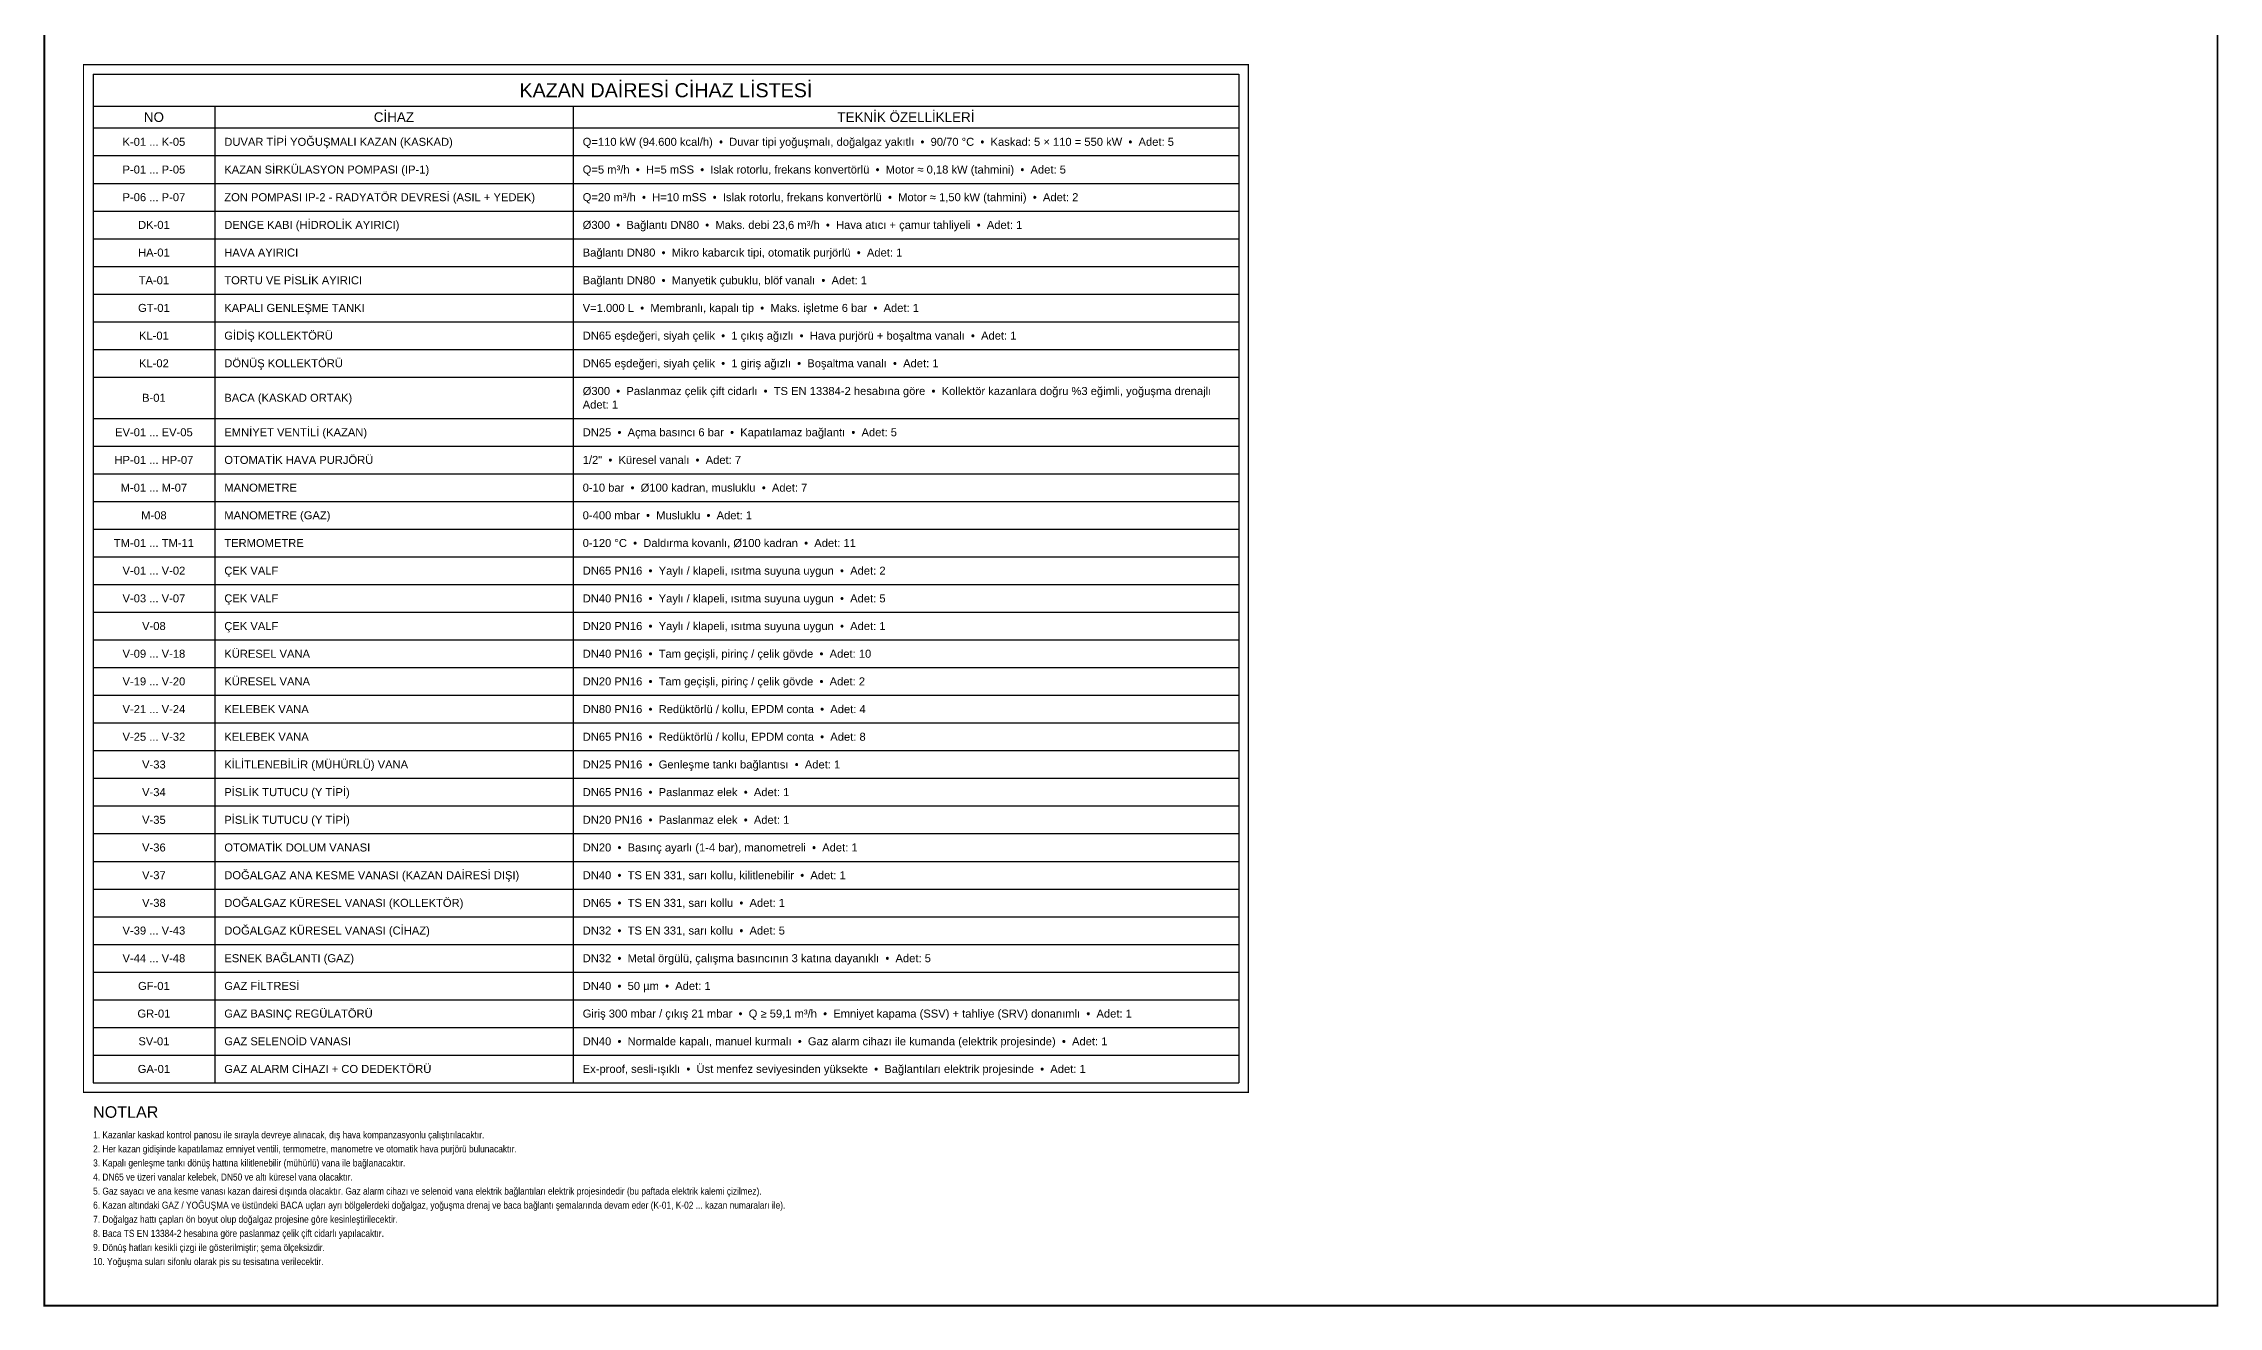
# Model space of a CAD drawing. Header units: centimetres. Extents: x -1098 to 2301, y -2705 to 792.
# Drawn here: x -1098 to 2301, y -2705 to -732 of the extents above; entities that cross this region are included whole.
import ezdxf
from ezdxf.enums import TextEntityAlignment as Align

# ---------------------------------------------------------------- set-up
doc = ezdxf.new("R2010")
doc.units = ezdxf.units.CM
doc.header["$LTSCALE"] = 8
for name, color, linetype in [('ROTAS-HESAP-BASLIK', 2, 'Continuous'), ('ROTAS-HESAP-CERCEVE', 4, 'Continuous'), ('ROTAS-HESAP-CIZGI', 1, 'Continuous'), ('ROTAS-HESAP-YAZI', 7, 'Continuous'), ('ROTAS-ISITMA-BASLIK', 5, 'Continuous'), ('ROTAS-ISITMA-YAZI', 7, 'Continuous'), ('ROTAS-PAFTA', 7, 'Continuous')]:
    doc.layers.add(name, color=color, linetype=linetype)
doc.styles.add('ROTAS', font='arial.ttf')

msp = doc.modelspace()

# ---------------------------------------------------------------- linework, layer by layer
at = {"layer": 'ROTAS-HESAP-CERCEVE', "const_width": 2}
msp.add_lwpolyline([(-1035, -2370.8), (785, -2370.8), (785, -765), (-1035, -765)], close=True, dxfattribs=at)
at = {"layer": 'ROTAS-HESAP-CIZGI'}
for p, q in [((-1020, -780), (770, -780)), ((-1020, -780), (-1020, -2355.8)), ((770, -780), (770, -2355.8)), ((-1020, -830), (770, -830)), ((-830, -830), (-830, -2355.8)), ((-270, -830), (-270, -2355.8)), ((-1020, -864), (770, -864)), ((-1020, -907.2), (770, -907.2)), ((-1020, -950.5), (770, -950.5)), ((-1020, -993.8), (770, -993.8)), ((-1020, -1037), (770, -1037)), ((-1020, -1080.2), (770, -1080.2)), ((-1020, -1123.5), (770, -1123.5)), ((-1020, -1166.8), (770, -1166.8)), ((-1020, -1210), (770, -1210)), ((-1020, -1253.2), (770, -1253.2)), ((-1020, -1317.8), (770, -1317.8)), ((-1020, -1361), (770, -1361)), ((-1020, -1404.2), (770, -1404.2)), ((-1020, -1447.5), (770, -1447.5)), ((-1020, -1490.8), (770, -1490.8)), ((-1020, -1534), (770, -1534)), ((-1020, -1577.2), (770, -1577.2)), ((-1020, -1620.5), (770, -1620.5)), ((-1020, -1663.8), (770, -1663.8)), ((-1020, -1707), (770, -1707)), ((-1020, -1750.2), (770, -1750.2)), ((-1020, -1793.5), (770, -1793.5)), ((-1020, -1836.8), (770, -1836.8)), ((-1020, -1880), (770, -1880)), ((-1020, -1923.2), (770, -1923.2)), ((-1020, -1966.5), (770, -1966.5)), ((-1020, -2009.8), (770, -2009.8)), ((-1020, -2053), (770, -2053)), ((-1020, -2096.2), (770, -2096.2)), ((-1020, -2139.5), (770, -2139.5)), ((-1020, -2182.8), (770, -2182.8)), ((-1020, -2226), (770, -2226)), ((-1020, -2269.2), (770, -2269.2)), ((-1020, -2312.5), (770, -2312.5)), ((-1020, -2355.8), (770, -2355.8))]:
    msp.add_line(p, q, dxfattribs=at)
at = {"layer": 'ROTAS-PAFTA', "const_width": 3}
msp.add_lwpolyline([(-1096, -2703.8), (2299.4, -2703.8), (2299.4, 790), (-1096, 790)], close=True, dxfattribs=at)

# ---------------------------------------------------------------- texts
at = {"layer": 'ROTAS-HESAP-BASLIK', "style": 'ROTAS'}
for s, height, p in [('KAZAN DAİRESİ CİHAZ LİSTESİ', 22, (-125, -805)), ('NO', 15, (-925, -847)), ('CİHAZ', 15, (-550, -847)), ('TEKNİK ÖZELLİKLERİ', 15, (250, -847))]:
    msp.add_text(s, height=height, dxfattribs=at).set_placement(p, align=Align.MIDDLE_CENTER)
at = {"layer": 'ROTAS-HESAP-YAZI', "style": 'ROTAS'}
for s, p in [('K-01 ... K-05', (-925, -885.6)), ('P-01 ... P-05', (-925, -928.9)), ('P-06 ... P-07', (-925, -972.1)), ('DK-01', (-925, -1015.4)), ('HA-01', (-925, -1058.6)), ('TA-01', (-925, -1101.9)), ('GT-01', (-925, -1145.1)), ('KL-01', (-925, -1188.4)), ('KL-02', (-925, -1231.6)), ('B-01', (-925, -1285.5)), ('EV-01 ... EV-05', (-925, -1339.4)), ('HP-01 ... HP-07', (-925, -1382.6)), ('M-01 ... M-07', (-925, -1425.9)), ('M-08', (-925, -1469.1)), ('TM-01 ... TM-11', (-925, -1512.4)), ('V-01 ... V-02', (-925, -1555.6)), ('V-03 ... V-07', (-925, -1598.9)), ('V-08', (-925, -1642.1)), ('V-09 ... V-18', (-925, -1685.4)), ('V-19 ... V-20', (-925, -1728.6)), ('V-21 ... V-24', (-925, -1771.9)), ('V-25 ... V-32', (-925, -1815.1)), ('V-33', (-925, -1858.4)), ('V-34', (-925, -1901.6)), ('V-35', (-925, -1944.9)), ('V-36', (-925, -1988.1)), ('V-37', (-925, -2031.4)), ('V-38', (-925, -2074.6)), ('V-39 ... V-43', (-925, -2117.9)), ('V-44 ... V-48', (-925, -2161.1)), ('GF-01', (-925, -2204.4)), ('GR-01', (-925, -2247.6)), ('SV-01', (-925, -2290.9)), ('GA-01', (-925, -2334.1))]:
    msp.add_text(s, height=12.5, dxfattribs=at).set_placement(p, align=Align.MIDDLE_CENTER)
for s, p in [('DUVAR TİPİ YOĞUŞMALI KAZAN (KASKAD)', (-815, -885.6)), ('Q=110 kW (94.600 kcal/h)  •  Duvar tipi yoğuşmalı, doğalgaz yakıtlı  •  90/70 °C  •  Kaskad: 5 × 110 = 550 kW  •  Adet: 5', (-255, -885.6)), ('KAZAN SİRKÜLASYON POMPASI (IP-1)', (-815, -928.9)), ('Q=5 m³/h  •  H=5 mSS  •  Islak rotorlu, frekans konvertörlü  •  Motor ≈ 0,18 kW (tahmini)  •  Adet: 5', (-255, -928.9)), ('ZON POMPASI IP-2 - RADYATÖR DEVRESİ (ASIL + YEDEK)', (-815, -972.1)), ('Q=20 m³/h  •  H=10 mSS  •  Islak rotorlu, frekans konvertörlü  •  Motor ≈ 1,50 kW (tahmini)  •  Adet: 2', (-255, -972.1)), ('DENGE KABI (HİDROLİK AYIRICI)', (-815, -1015.4)), ('Ø300  •  Bağlantı DN80  •  Maks. debi 23,6 m³/h  •  Hava atıcı + çamur tahliyeli  •  Adet: 1', (-255, -1015.4)), ('HAVA AYIRICI', (-815, -1058.6)), ('Bağlantı DN80  •  Mikro kabarcık tipi, otomatik purjörlü  •  Adet: 1', (-255, -1058.6)), ('TORTU VE PİSLİK AYIRICI', (-815, -1101.9)), ('Bağlantı DN80  •  Manyetik çubuklu, blöf vanalı  •  Adet: 1', (-255, -1101.9)), ('KAPALI GENLEŞME TANKI', (-815, -1145.1)), ('V=1.000 L  •  Membranlı, kapalı tip  •  Maks. işletme 6 bar  •  Adet: 1', (-255, -1145.1)), ('GİDİŞ KOLLEKTÖRÜ', (-815, -1188.4)), ('DN65 eşdeğeri, siyah çelik  •  1 çıkış ağızlı  •  Hava purjörü + boşaltma vanalı  •  Adet: 1', (-255, -1188.4)), ('DÖNÜŞ KOLLEKTÖRÜ', (-815, -1231.6)), ('DN65 eşdeğeri, siyah çelik  •  1 giriş ağızlı  •  Boşaltma vanalı  •  Adet: 1', (-255, -1231.6)), ('BACA (KASKAD ORTAK)', (-815, -1285.5)), ('Adet: 1', (-255, -1296.1)), ('Ø300  •  Paslanmaz çelik çift cidarlı  •  TS EN 13384-2 hesabına göre  •  Kollektör kazanlara doğru %3 eğimli, yoğuşma drenajlı', (-255, -1274.9)), ('EMNİYET VENTİLİ (KAZAN)', (-815, -1339.4)), ('DN25  •  Açma basıncı 6 bar  •  Kapatılamaz bağlantı  •  Adet: 5', (-255, -1339.4)), ('OTOMATİK HAVA PURJÖRÜ', (-815, -1382.6)), ('1/2"  •  Küresel vanalı  •  Adet: 7', (-255, -1382.6)), ('MANOMETRE', (-815, -1425.9)), ('0-10 bar  •  Ø100 kadran, musluklu  •  Adet: 7', (-255, -1425.9)), ('MANOMETRE (GAZ)', (-815, -1469.1)), ('0-400 mbar  •  Musluklu  •  Adet: 1', (-255, -1469.1)), ('TERMOMETRE', (-815, -1512.4)), ('0-120 °C  •  Daldırma kovanlı, Ø100 kadran  •  Adet: 11', (-255, -1512.4)), ('ÇEK VALF', (-815, -1555.6)), ('DN65 PN16  •  Yaylı / klapeli, ısıtma suyuna uygun  •  Adet: 2', (-255, -1555.6)), ('ÇEK VALF', (-815, -1598.9)), ('DN40 PN16  •  Yaylı / klapeli, ısıtma suyuna uygun  •  Adet: 5', (-255, -1598.9)), ('ÇEK VALF', (-815, -1642.1)), ('DN20 PN16  •  Yaylı / klapeli, ısıtma suyuna uygun  •  Adet: 1', (-255, -1642.1)), ('KÜRESEL VANA', (-815, -1685.4)), ('DN40 PN16  •  Tam geçişli, pirinç / çelik gövde  •  Adet: 10', (-255, -1685.4)), ('KÜRESEL VANA', (-815, -1728.6)), ('DN20 PN16  •  Tam geçişli, pirinç / çelik gövde  •  Adet: 2', (-255, -1728.6)), ('KELEBEK VANA', (-815, -1771.9)), ('DN80 PN16  •  Redüktörlü / kollu, EPDM conta  •  Adet: 4', (-255, -1771.9)), ('KELEBEK VANA', (-815, -1815.1)), ('DN65 PN16  •  Redüktörlü / kollu, EPDM conta  •  Adet: 8', (-255, -1815.1)), ('KİLİTLENEBİLİR (MÜHÜRLÜ) VANA', (-815, -1858.4)), ('DN25 PN16  •  Genleşme tankı bağlantısı  •  Adet: 1', (-255, -1858.4)), ('PİSLİK TUTUCU (Y TİPİ)', (-815, -1901.6)), ('DN65 PN16  •  Paslanmaz elek  •  Adet: 1', (-255, -1901.6)), ('PİSLİK TUTUCU (Y TİPİ)', (-815, -1944.9)), ('DN20 PN16  •  Paslanmaz elek  •  Adet: 1', (-255, -1944.9)), ('OTOMATİK DOLUM VANASI', (-815, -1988.1)), ('DN20  •  Basınç ayarlı (1-4 bar), manometreli  •  Adet: 1', (-255, -1988.1)), ('DOĞALGAZ ANA KESME VANASI (KAZAN DAİRESİ DIŞI)', (-815, -2031.4)), ('DN40  •  TS EN 331, sarı kollu, kilitlenebilir  •  Adet: 1', (-255, -2031.4)), ('DOĞALGAZ KÜRESEL VANASI (KOLLEKTÖR)', (-815, -2074.6)), ('DN65  •  TS EN 331, sarı kollu  •  Adet: 1', (-255, -2074.6)), ('DOĞALGAZ KÜRESEL VANASI (CİHAZ)', (-815, -2117.9)), ('DN32  •  TS EN 331, sarı kollu  •  Adet: 5', (-255, -2117.9)), ('ESNEK BAĞLANTI (GAZ)', (-815, -2161.1)), ('DN32  •  Metal örgülü, çalışma basıncının 3 katına dayanıklı  •  Adet: 5', (-255, -2161.1)), ('GAZ FİLTRESİ', (-815, -2204.4)), ('DN40  •  50 µm  •  Adet: 1', (-255, -2204.4)), ('GAZ BASINÇ REGÜLATÖRÜ', (-815, -2247.6)), ('Giriş 300 mbar / çıkış 21 mbar  •  Q ≥ 59,1 m³/h  •  Emniyet kapama (SSV) + tahliye (SRV) donanımlı  •  Adet: 1', (-255, -2247.6)), ('GAZ SELENOİD VANASI', (-815, -2290.9)), ('DN40  •  Normalde kapalı, manuel kurmalı  •  Gaz alarm cihazı ile kumanda (elektrik projesinde)  •  Adet: 1', (-255, -2290.9)), ('GAZ ALARM CİHAZI + CO DEDEKTÖRÜ', (-815, -2334.1)), ('Ex-proof, sesli-ışıklı  •  Üst menfez seviyesinden yüksekte  •  Bağlantıları elektrik projesinde  •  Adet: 1', (-255, -2334.1))]:
    msp.add_text(s, height=12.5, dxfattribs=at).set_placement(p, align=Align.MIDDLE_LEFT)
at = {"layer": 'ROTAS-ISITMA-BASLIK', "style": 'ROTAS'}
msp.add_text('NOTLAR', height=18, dxfattribs=at).set_placement((-1020, -2415.8), align=Align.BOTTOM_LEFT)
at = {"layer": 'ROTAS-ISITMA-YAZI', "style": 'ROTAS', "width": 0.85}
for s, p in [('1. Kazanlar kaskad kontrol panosu ile sırayla devreye alınacak, dış hava kompanzasyonlu çalıştırılacaktır.', (-1020, -2445.8)), ('3. Kapalı genleşme tankı dönüş hattına kilitlenebilir (mühürlü) vana ile bağlanacaktır.', (-1020, -2489.8)), ('2. Her kazan gidişinde kapatılamaz emniyet ventili, termometre, manometre ve otomatik hava purjörü bulunacaktır.', (-1020, -2467.8)), ('4. DN65 ve üzeri vanalar kelebek, DN50 ve altı küresel vana olacaktır.', (-1020, -2511.8)), ('5. Gaz sayacı ve ana kesme vanası kazan dairesi dışında olacaktır. Gaz alarm cihazı ve selenoid vana elektrik bağlantıları elektrik projesindedir (bu paftada elektrik kalemi çizilmez).', (-1020, -2533.8)), ('6. Kazan altındaki GAZ / YOĞUŞMA ve üstündeki BACA uçları ayrı bölgelerdeki doğalgaz, yoğuşma drenaj ve baca bağlantı şemalarında devam eder (K-01, K-02 ... kazan numaraları ile).', (-1020, -2555.8)), ('7. Doğalgaz hattı çapları ön boyut olup doğalgaz projesine göre kesinleştirilecektir.', (-1020, -2577.8)), ('8. Baca TS EN 13384-2 hesabına göre paslanmaz çelik çift cidarlı yapılacaktır.', (-1020, -2599.8)), ('9. Dönüş hatları kesikli çizgi ile gösterilmiştir; şema ölçeksizdir.', (-1020, -2621.8)), ('10. Yoğuşma suları sifonlu olarak pis su tesisatına verilecektir.', (-1020, -2643.8))]:
    msp.add_text(s, height=11, dxfattribs=at).set_placement(p, align=Align.BOTTOM_LEFT)

doc.saveas('drawing.dxf')
